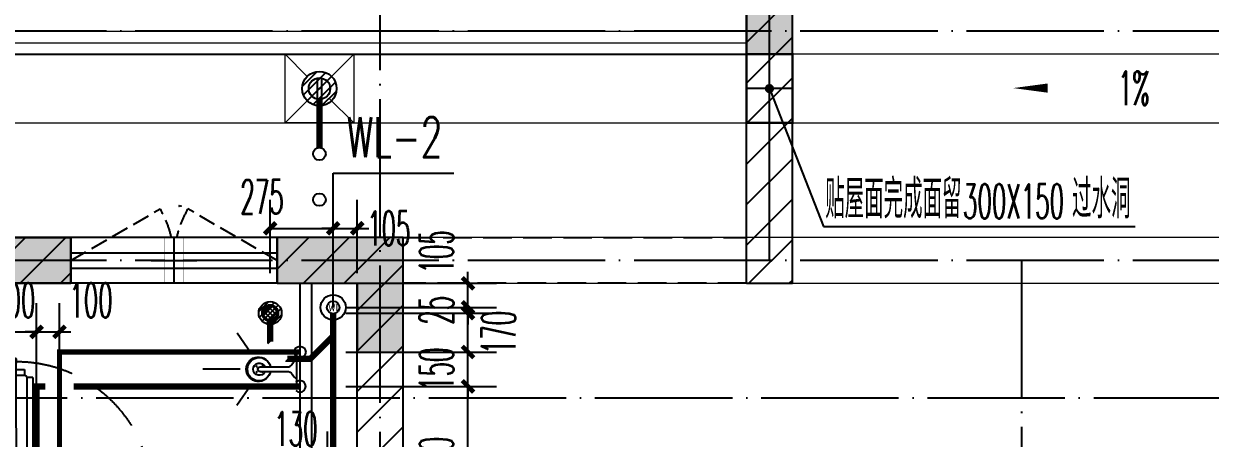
# Model space of a CAD drawing. Extents: x 27938 to 1507990, y 110129 to 923079.
# Drawn here: x 1201479 to 1206660, y 472380 to 474189 of the extents above; entities that cross this region are included whole.
import ezdxf

# ---------------------------------------------------------------- set-up
doc = ezdxf.new("R2010")
doc.units = 0
doc.header["$LTSCALE"] = 1000
doc.header["$MEASUREMENT"] = 0
for name, pattern in [('__DASH', [0.35, 0.25, -0.1]), ('DASH', [0.35, 0.25, -0.1]), ('DOTE', [2.42, 2, -0.2, 0.02, -0.2])]:
    doc.linetypes.add(name, pattern=pattern)
for name, color, linetype in [('----建筑底图', 8, 'Continuous'), ('COLU', 7, 'Continuous'), ('COLUMN', 9, 'Continuous'), ('DIM_LEAD', 3, 'Continuous'), ('DIM_SYMB', 3, 'Continuous'), ('DIM_污水', 2, 'Continuous'), ('DOTE', 1, 'Continuous'), ('EQUIP_地漏', 7, 'Continuous'), ('EQUIP_雨水斗', 7, 'Continuous'), ('IP-bath&kitchen-JOHNSON', 4, 'Continuous'), ('LVTRY', 6, 'Continuous'), ('P-bath&kitchen-JOHNSON', 4, 'Continuous'), ('PIPE-不分区热给水', 5, 'RJ'), ('PIPE-污水', 2, 'W'), ('PIPE-给水中', 72, 'J2'), ('PIPE-雨水', 4, 'TG_Y'), ('PUB_HATCH', 8, 'Continuous'), ('PUB_TEXT', 4, 'Continuous'), ('ROOF', 4, 'Continuous'), ('S-砼墙填充', 251, 'Continuous'), ('VPIPE-不分区热给水', 5, 'Continuous'), ('VPIPE-中水', 122, 'Continuous'), ('VPIPE-废水', 31, 'Continuous'), ('VPIPE-污水', 2, 'W'), ('VPIPE-给水中', 72, 'J2'), ('VPIPE-雨水', 4, 'Y'), ('WALL', 9, 'Continuous'), ('WINDOW', 4, 'Continuous'), ('WINDOW_TEXT', 7, 'Continuous'), ('机电标识类', 1, 'Continuous'), ('污水', 3, 'Continuous')]:
    doc.layers.add(name, color=color, linetype=linetype)
doc.layers.add('S-L主梁线', color=4, linetype='DASH', plot=False)
for name, color, linetype, lineweight in [('平面-分水线', 214, 'Continuous', 15), ('平面-排水沟', 86, 'Continuous', 15), ('平面-栏杆', 135, 'Continuous', 15), ('平面-空调室内机', 176, 'Continuous', 9), ('空调', 76, 'Continuous', 13)]:
    doc.layers.add(name, color=color, linetype=linetype, lineweight=lineweight)
doc.styles.add('_TCH_DIM', font='SIMPLEX.shx', dxfattribs={"width": 0.7, "bigfont": 'GBCBIG.shx'})
doc.styles.add('_TCH_DIM_T3', font='SIMPLEX.shx', dxfattribs={"width": 0.494118, "bigfont": 'GBCBIG.shx'})
doc.styles.add('_TCH_WINDOW', font='SIMPLEX.shx', dxfattribs={"width": 0.7, "height": 3.5, "bigfont": 'GBCBIG.shx'})
doc.styles.add('_TWT_SERIAL', font='SIMPLEX', dxfattribs={"width": 0.8, "height": 3.5, "bigfont": 'HZTXT'})
doc.styles.get("Standard").update_dxf_attribs({"font": 'gbenor.shx', "bigfont": 'gbcbig.shx'})
doc.styles.add('TG_LINETYPE', font='SIMPLEX', dxfattribs={"width": 0.8, "height": 3, "bigfont": 'HZTXT'})
doc.linetypes.add('J2', pattern='A,3,-0.2,["J2",Standard,S=0.25,R=0,X=-0.1,Y=-0.115],-0.35', length=3.55)
doc.linetypes.add('RJ', pattern='A,3,-0.2,["RJ",Standard,S=0.25,R=0,X=-0.1,Y=-0.115],-0.35', length=3.55)
doc.linetypes.add('TG_Y', pattern='A,2,-0.229,["Y",TG_LINETYPE,S=0.1,R=0,X=-0.229,Y=-0.15],0', length=2.229)
doc.linetypes.add('W', pattern='A,3,-0.2,["W",Standard,S=0.25,R=0,X=-0.1,Y=-0.115],-0.2', length=3.4)
doc.linetypes.add('Y', pattern='A,3,-0.2,["Y",Standard,S=0.25,R=0,X=-0.1,Y=-0.115],-0.2', length=3.4)
doc.dimstyles.new('_TWT_ARCH&&50', dxfattribs={"dimtxt": 148.75, "dimasz": 50, "dimexe": 125, "dimexo": 150, "dimgap": 63.125, "dimtad": 1, "dimdec": 0, "dimzin": 0, "dimdsep": 46, "dimtxsty": '_TCH_DIM_T3', "dimblk": 'ARCHTICK', "dimcen": 0.09, "dimclrt": 7, "dimazin": 2, "dimtfac": 1, "dimtdec": 0, "dimtix": 1, "dimtmove": 2, "dimatfit": 3, "dimfxl": 100, "dimtolj": 1, "dimtzin": 0, "dimarcsym": 0})
pattern_1 = [(45, (0, 89.76), (-88.3884, 88.3884), [])]

# ---------------------------------------------------------------- blocks, each defined once
blk = doc.blocks.new('dongkong')
blk.add_wipeout([(-603756, 210771), (-603756, 210570.8), (-603836, 210570.8), (-603836, 210771)])
at = {"layer": '机电标识类', "color": 250, "linetype": 'DASH', "ltscale": 400}
for p, q in [((-603796, 210771), (-603796, 210570.8)), ((-603896, 210670.7), (-603696, 210670.7))]:
    blk.add_line(p, q, dxfattribs=at)
at = {"layer": '空调', "color": 6, "linetype": 'DASH', "const_width": 2}
blk.add_lwpolyline([(-603756, 210771), (-603756, 210570.8), (-603836, 210570.8), (-603836, 210771)], close=True, dxfattribs=at)
blk = doc.blocks.new('$lvtry$00000171')
at = {"color": 0}
for p, q in [((-74.2, 10.6), (-10.6, 74.2)), ((-69.8, -27.4), (27.4, 69.8)), ((-53, -53), (53, 53)), ((-27.4, -69.8), (69.8, 27.4)), ((10.6, -74.2), (74.2, -10.6))]:
    blk.add_line(p, q, dxfattribs=at)
blk.add_circle((0, 0), 75, dxfattribs=at)
blk.add_point((0, 0), dxfattribs=at)
blk = doc.blocks.new('R5T6Y7TRF')
at = {"layer": '平面-分水线', "color": 4, "elevation": -134.4}
blk.add_lwpolyline([(392484.9, -26437.6), (392784.9, -26437.6), (392784.9, -26737.6), (392484.9, -26737.6)], close=True, dxfattribs=at)
for points in [[(392484.9, -26437.6), (392581.7, -26534.4)], [(392688, -26534.4), (392784.9, -26437.6)], [(392484.9, -26737.6), (392593.3, -26629.2)], [(392676.4, -26629.2), (392784.9, -26737.6)]]:
    blk.add_lwpolyline(points, dxfattribs=at)
at = {"layer": 'LVTRY', "color": 4}
blk.add_blockref('$lvtry$00000171', (392634.9, -26587.6, -134.4), dxfattribs=at)
blk = doc.blocks.new('GDGDGDGRGD')
at = {"linetype": '__DASH', "ltscale": 0.1}
blk.add_wipeout([(428916.8, 296115.4), (428716.7, 296115.4), (428716.7, 295815.4), (428916.8, 295815.4)], dxfattribs=at).dxf.layer = '污水'
at = {"layer": '机电标识类', "color": 250, "linetype": 'DASH', "ltscale": 400}
for p, q in [((428816.8, 295715.4), (428816.8, 296215.4)), ((428916.8, 295965.4), (428716.7, 295965.4))]:
    blk.add_line(p, q, dxfattribs=at)
at = {"layer": '污水', "linetype": '__DASH', "ltscale": 0.1, "const_width": 10}
blk.add_lwpolyline([(428916.8, 296115.4), (428716.7, 296115.4), (428716.7, 295815.4), (428916.8, 295815.4)], close=True, dxfattribs=at)
blk = doc.blocks.new('GDGDGRD')
at = {"layer": 'PUB_HATCH'}
blk.add_hatch(color=256, dxfattribs=at).paths.add_polyline_path([(429316.5, 297615.4), (428716.6, 297615.4), (428716.6, 296615.4), (428916.6, 296615.4), (428916.6, 297415.4), (429316.5, 297415.4)])
at = {"layer": 'S-砼墙填充'}
h = blk.add_hatch(color=256, dxfattribs=at)
h.dxf.hatch_style = 1
h.paths.add_polyline_path([(425766.6, 295815.4), (425766.6, 295615.4), (425416.6, 295615.4), (425416.6, 292815.4), (425216.6, 292815.4), (425216.6, 295815.4)])
h = blk.add_hatch(color=256, dxfattribs=at)
h.dxf.hatch_style = 1
h.paths.add_polyline_path([(426666.7, 295815.4), (426666.7, 295615.4), (427016.5, 295615.4), (427016.5, 295315.4), (427216.5, 295315.4), (427216.5, 295815.4)])
at = {"layer": 'COLU', "color": 6}
for points in [[(425766.6, 295815.4), (425766.6, 295615.4), (425416.6, 295615.4), (425416.6, 292815.4), (425216.6, 292815.4), (425216.6, 295815.4)], [(426666.7, 295815.4), (426666.7, 295615.4), (427016.5, 295615.4), (427016.5, 295315.4), (427216.5, 295315.4), (427216.5, 295815.4)]]:
    blk.add_lwpolyline(points, close=True, dxfattribs=at)
at = {"layer": 'COLUMN', "color": 6}
for p, q in [((428716.6, 297615.4), (428716.6, 296615.4)), ((428916.6, 296615.4), (428916.6, 297415.4)), ((428716.6, 296615.4), (428916.6, 296615.4))]:
    blk.add_line(p, q, dxfattribs=at)
blk = doc.blocks.new('rrrrrrrrrrrra')
at = {"color": 0}
for p, q in [((252.6, 483.7), (-87.4, 483.7)), ((-112.4, 458.7), (-112.4, 324.3)), ((277.6, 324.3), (277.6, 458.7)), ((-112.4, 324.3), (-63.7, -103.4)), ((277.6, 324.3), (227.5, -115.6)), ((-59.1, 271.1), (224.3, 271.1)), ((-20.6, 232.4), (-34.2, 153.6)), ((185.8, 232.4), (-20.6, 232.4)), ((185.8, 232.4), (199.4, 153.6)), ((191.3, 200.5), (-26.1, 200.5))]:
    blk.add_line(p, q, dxfattribs=at)
for centre, radius, start, end in [((-87.4, 458.7), 25, 90, 180), ((252.6, 458.7), 25, 0, 90), ((-59.1, 324.3), 53.3, 180, 270), ((224.3, 324.3), 53.3, 270, 0), ((-322.6, 209.8), 293.8, 333.5369, 351.4828), ((487.8, 209.8), 293.8, 188.5172, 206.4631), ((149, -3.2), 224.1, 158.5202, 180), ((16.2, -3.2), 224.1, 0, 21.4798), ((83.8, -63.6), 152.8, 195.0773, 340.1181)]:
    blk.add_arc(centre, radius, start, end, dxfattribs=at)
blk = doc.blocks.new('A$C1E0F638F')
at = {"color": 0}
for points in [[(499.7, 435.1), (499.7, 85.1), (0, 85.1), (0, 435.1)], [(269.9, 30), (229.9, 30), (229.9, 195), (269.9, 195)], [(119.9, 0), (179.9, 0), (179.9, 60), (119.9, 60)], [(146.9, 55), (152.9, 55), (152.9, 5), (146.9, 5)], [(379.9, 0), (319.9, 0), (319.9, 60), (379.9, 60)], [(352.9, 55), (346.9, 55), (346.9, 5), (352.9, 5)], [(229.9, 30), (269.9, 30), (269.9, 10), (229.9, 10)]]:
    blk.add_lwpolyline(points, close=True, dxfattribs=at)
blk.add_lwpolyline([(269.9, 60), (279.9, 60), (279.9, 0), (219.9, 0), (219.9, 60), (229.9, 60)], dxfattribs=at)
blk.add_circle((249.9, 236.3), 26, dxfattribs=at)
blk = doc.blocks.new('135')
blk.add_hatch(color=0).paths.add_polyline_path([(4.8, 1.8), (3.6, -1), (-4.7, 2.5), (-3.5, 5.3)])
at = {"color": 0}
for p, q in [((-6.3, 2.6), (5.4, -2.3)), ((-5.7, 2.9), (-5.2, 2.7)), ((-5.6, 18.9), (-3.4, 19.4)), ((-3.4, 19.4), (-5.5, 19.4)), ((5.2, 10.9), (-5.3, 10.9)), ((5.2, 9.7), (-5.2, 9.7)), ((-5.2, 2.7), (-3.8, 5.9)), ((-5, 10.9), (-5, 30.5)), ((-3.8, 5.9), (5.4, 2.1)), ((0, 0), (0, 39.1)), ((5.6, 18.9), (3.4, 19.3)), ((3.4, 19.3), (5.6, 19.3)), ((4.1, -1.2), (5.4, 2.1)), ((5, 10.9), (5, 32.3)), ((4.1, -1.2), (5.7, -1.8))]:
    blk.add_line(p, q, dxfattribs=at)
for centre, radius, start, end in [((6.2, 15.8), 13.5, 151.0147, 204.8403), ((13.5, 4.2), 20.5, 163.0924, 182.0012), ((-6, 3.6), 1, 184.2275, 248.4661), ((8.6, 15.5), 14.6, 166.278, 198.0953), ((13.5, 4.2), 19.5, 163.7443, 182.5269), ((-5.5, 3.3), 0.5, 181.9385, 247.2597), ((-5.2, 22.1), 0.5, 335.7643, 151.0147), ((3.8, 18.1), 9.42, 155.7643, 171.9773), ((5.2, 22.3), 0.5, 29.8425, 204.574), ((-5.9, 17.2), 11.7, 10.475, 24.574), ((29.1, 6.7), 24, 172.9439, 199.2318), ((-6.3, 15.4), 12.4, 338.6449, 16.0476), ((-6, 15.8), 13.4, 334.9111, 29.8425), ((26.4, 6.3), 20.6, 169.1454, 199.9526), ((5.9, -1.2), 1.17, 247.4597, 19.9526), ((5.9, -1.4), 0.5, 247.4597, 19.2318)]:
    blk.add_arc(centre, radius, start, end, dxfattribs=at)
blk.add_open_spline([(-5, 30.5), (-4.1, 31.3), (-2.3, 33), (0.9, 29.2), (3.5, 31.1), (5, 32.3)], degree=3, knots=[0, 0, 0, 0, 3.066329, 6.218313, 11.124135, 11.124135, 11.124135, 11.124135], dxfattribs=at)
blk = doc.blocks.new('SDFAWERAWER')
at = {"layer": 'LVTRY', "color": 0}
for p, q in [((593941.2, -1242210.1), (593783.7, -1242594.8)), ((593964.6, -1242219.7), (593807.2, -1242604.4)), ((593941.2, -1242210.1), (593964.6, -1242219.7)), ((593987.8, -1242190.5), (593978.2, -1242214)), ((594007.5, -1242226), (593978.2, -1242214)), ((594017.1, -1242202.5), (593987.8, -1242190.5)), ((594015.8, -1242220.4), (594027.2, -1242192.7)), ((594015.8, -1242220.4), (594021.7, -1242222.8)), ((594025.7, -1242203.9), (594018.5, -1242221.5)), ((594018.5, -1242221.5), (594021.5, -1242220.3)), ((594025.4, -1242210.8), (594021.5, -1242220.3)), ((594022.6, -1242220.7), (594021.7, -1242222.8)), ((594021.7, -1242222.8), (594023.9, -1242221.9)), ((594022.6, -1242211.4), (594029.8, -1242193.8)), ((594024.2, -1242221.4), (594023.9, -1242221.9)), ((594025.4, -1242210.8), (594031.1, -1242196.8)), ((594027.2, -1242192.7), (594033, -1242195.1)), ((594029.8, -1242193.8), (594031.1, -1242196.8)), ((594032.2, -1242197.2), (594033, -1242195.1)), ((594033, -1242195.1), (594034, -1242197.4)), ((594033.8, -1242197.9), (594034, -1242197.4)), ((594047.3, -1242200.9), (594035.9, -1242228.7)), ((594037.3, -1242210.8), (594088, -1242231.6)), ((594038.6, -1242229.7), (594045.2, -1242213.6)), ((594041.6, -1242228.5), (594051.2, -1242205)), ((594049.9, -1242202), (594043.3, -1242218.2)), ((594047.3, -1242200.9), (594049.9, -1242202)), ((594049.9, -1242202), (594051.2, -1242205)), ((594057.1, -1242246.3), (594066.7, -1242222.8)), ((594027.7, -1242234.3), (594078.4, -1242255)), ((594035.9, -1242228.7), (594038.6, -1242229.7)), ((594038.6, -1242229.7), (594041.6, -1242228.5)), ((593783.7, -1242594.8), (593807.2, -1242604.4)), ((593803.2, -1242641.3), (593812.8, -1242617.9)), ((593803.2, -1242641.3), (593832.6, -1242653.3)), ((593812.8, -1242617.9), (593842.2, -1242629.9)), ((593842.2, -1242629.9), (593832.6, -1242653.3)), ((593845.2, -1242628.6), (593833.8, -1242656.3)), ((593847.8, -1242629.7), (593836.5, -1242657.4)), ((593845.2, -1242628.6), (593842.2, -1242629.9)), ((593847.8, -1242629.7), (593845.2, -1242628.6)), ((593847.1, -1242661.8), (593858.5, -1242634.1)), ((593849.8, -1242662.9), (593861.2, -1242635.2)), ((593852.1, -1242661.9), (593862.1, -1242637.4)), ((593858.5, -1242634.1), (593861.2, -1242635.2)), ((593861.2, -1242635.2), (593862.1, -1242637.4)), ((593833.8, -1242656.3), (593832.6, -1242653.3)), ((593836.5, -1242657.4), (593833.8, -1242656.3)), ((593847.1, -1242661.8), (593849.8, -1242662.9))]:
    blk.add_line(p, q, dxfattribs=at)
blk.add_lwpolyline([(593823.5, -1242717), (594045.8, -1242173.9), (594036.5, -1242170.2), (593814.2, -1242713.2)], close=True, dxfattribs=at)
blk.add_arc((594075.3, -1242240), 15.3, 281.7932, 33.7019, dxfattribs=at)
for centre, major_axis, start_param, end_param in [((593974.2, -1242223.6), (3.93, 9.6), 0, 1.570796), ((593816.8, -1242608.3), (13.5, 33.1), 1.570796, 3.141593), ((593816.8, -1242608.3), (3.93, 9.6), 1.570796, 3.141593)]:
    blk.add_ellipse(centre, major_axis=major_axis, ratio=1, start_param=start_param, end_param=end_param, dxfattribs=at)
at = {"layer": 'P-bath&kitchen-JOHNSON', "color": 0, "linetype": 'DASH'}
blk.add_arc((593809.8, -1242714), 586.2, 67.5369, 157.1325, dxfattribs=at)
at = {"layer": 'LVTRY', "color": 8, "xscale": -1, "rotation": 157.7329157530927}
blk.add_blockref('135', (594045.3, -1242161.9), dxfattribs=at)
blk = doc.blocks.new('A$C5DCB2F21')
at = {"layer": 'IP-bath&kitchen-JOHNSON', "color": 0}
for p, q in [((-68.3, -213.2), (-157.7, -275)), ((68.2, -213.2), (157.6, -275)), ((-0.1, -261.4), (-0.1, -424.7))]:
    blk.add_line(p, q, dxfattribs=at)
for centre, major_axis, ratio, start_param, end_param in [((0, -178.8), (-51, 0), 0.990052, -1.36297, 4.504563), ((0, -177.8), (-26.8, 0), 0.994812, -1.167677, 4.309269)]:
    blk.add_ellipse(centre, major_axis=major_axis, ratio=ratio, start_param=start_param, end_param=end_param, dxfattribs=at)
at = {"layer": 'LVTRY', "color": 0}
for p, q in [((73.6, 0), (-73.6, 0)), ((-10.5, -173.5), (-10.5, -49.3)), ((10.6, -173.5), (10.6, -49.3))]:
    blk.add_line(p, q, dxfattribs=at)
blk.add_lwpolyline([(73.6, 0), (73.6, -15.8), (-73.6, -15.8), (-73.6, 0)], dxfattribs=at)
for points in [[(-26.3, -30.7, -0.364142), (-37.8, -15.8, -0.020495)], [(-10.5, -49.4, 0.214893), (-26.3, -30.7, 7.649644)], [(10.6, -49.3, -0.21439), (26.3, -30.7, -7.649644)], [(26.3, -30.7, 0.364142), (37.8, -15.8, 0.020495)]]:
    blk.add_lwpolyline(points, format="xyb", dxfattribs=at)
blk.add_arc((0, -173.5), 10.5, 180, 0, dxfattribs=at)
for centre, major_axis, ratio, start_param, end_param in [((0, -181.3), (53.6, 0), 0.987577, 1.76809, 7.656688), ((-12.4, -164.7), (0, 1.43), 0.85, -1.570796, 4.712389), ((-12.4, -189.2), (0, 1.43), 0.85, 4.712389, 10.995574), ((12.5, -164.7), (0, 1.43), 0.85, 4.712389, 10.995574), ((12.5, -189.2), (0, 1.43), 0.85, 4.712389, 10.995574)]:
    blk.add_ellipse(centre, major_axis=major_axis, ratio=ratio, start_param=start_param, end_param=end_param, dxfattribs=at)
blk = doc.blocks.new('A$C5C58052D')
at = {"layer": 'IP-bath&kitchen-JOHNSON', "color": 0}
for p, q in [((-50, -870.3), (-1400, -870.3)), ((-1400, -915.3), (-1300, -915.3)), ((-1400, -925.3), (-1300, -925.3)), ((-1300, -925.3), (-1300, -915.3)), ((-50, -905.3), (-700, -905.3)), ((-700, -915.3), (-700, -905.3)), ((-50, -915.3), (-700, -915.3)), ((-50, -950.3), (-1400, -950.3))]:
    blk.add_line(p, q, dxfattribs=at)
for points in [[(-50, 0), (-50, -950.3), (200, -950.3)], [(0, 0), (0, -850.3), (200, -850.3)]]:
    blk.add_lwpolyline(points, dxfattribs=at)
at = {"layer": 'LVTRY', "color": 0}
blk.add_lwpolyline([(-400, -2700), (200, -2700), (200, -1800), (-400, -1800)], close=True, dxfattribs=at)
at = {"layer": 'IP-bath&kitchen-JOHNSON', "color": 8, "xscale": -1}
for name, p, rotation in [('A$C5DCB2F21', (-50, -375), 269.991511475553), ('SDFAWERAWER', (1019018.5, 924235.2), 337.7402306568928)]:
    blk.add_blockref(name, p, dxfattribs=dict(at, rotation=rotation))
at = {"layer": 'LVTRY', "color": 8, "xscale": 0.6666666667107826, "yscale": 0.6666666667107826}
for p in [(-180, -130), (70, -1080)]:
    blk.add_blockref('$lvtry$00000171', p, dxfattribs=at)
at = {"layer": 'LVTRY', "color": 8, "extrusion": (0, 0, -1), "zscale": -1, "rotation": 90.00000000000001}
blk.add_blockref('rrrrrrrrrrrra', (283.7, -1432.8), dxfattribs=at)
at = {"layer": 'LVTRY', "color": 8, "rotation": 90.00000000000001}
blk.add_blockref('A$C1E0F638F', (135.1, -2499.7), dxfattribs=at)
blk = doc.blocks.new('A$C2AC150FC')
at = {"layer": 'PUB_HATCH'}
h = blk.add_hatch(dxfattribs=at)
h.set_pattern_fill('普通砖', color=256, scale=50, style=0)
h.set_pattern_definition(pattern_1)
h.paths.add_polyline_path([(4800, -3550), (5150, -3550), (5150, -3350), (4600, -3350)])
h = blk.add_hatch(dxfattribs=at)
h.set_pattern_fill('普通砖', color=256, scale=50, style=0)
h.set_pattern_definition(pattern_1)
h.paths.add_polyline_path([(6600, -3350), (6050, -3350), (6050, -3550), (6400, -3550)])
h = blk.add_hatch(dxfattribs=at)
h.set_pattern_fill('普通砖', color=256, scale=50, style=0)
h.set_pattern_definition(pattern_1)
h.paths.add_polyline_path([(6500, -6250), (6600, -6150), (6600, -3350), (6400, -3550), (6400, -6250)])
at = {"layer": 'DIM_LEAD', "color": 8}
blk.add_line((8435.4, -3301.4), (9797.4, -3301.4), dxfattribs=at)
at = {"layer": 'DOTE', "color": 169, "linetype": 'DOTE', "ltscale": 0.3}
for p, q in [((6500, -6250), (6500, 2000)), ((8200, -3450), (8200, 2000)), ((25632.7, -2450), (-2000, -2450)), ((25632.7, -3450), (-2000, -3450)), ((9300.2, -3450), (9300, -14550)), ((-2000, -4049.7), (25632.7, -4049.7))]:
    blk.add_line(p, q, dxfattribs=at)
at = {"layer": 'VPIPE-中水', "color": 8, "linetype": 'Continuous'}
blk.add_circle((6294.8, -3655), 55, dxfattribs=at)
at = {"layer": 'WALL', "color": 8}
for p, q in [((5150, -3350), (4600, -3350)), ((5150, -3550), (5150, -3350)), ((6600, -3350), (6050, -3350)), ((6050, -3350), (6050, -3550)), ((6600, -6150), (6600, -3350)), ((4800, -3550), (5150, -3550)), ((6050, -3550), (6400, -3550)), ((6400, -6250), (6400, -3550)), ((8100, -3550), (8300, -3550))]:
    blk.add_line(p, q, dxfattribs=at)
at = {"layer": 'WINDOW', "color": 8}
for p, q in [((5150, -3350), (5150, -3550)), ((6050, -3550), (6050, -3350))]:
    blk.add_line(p, q, dxfattribs=at)
at = {"layer": 'WINDOW', "color": 8, "linetype": 'DASH', "ltscale": 0.5}
for p, q in [((6600, -3350), (8100, -3350)), ((8100, -3550), (6600, -3550))]:
    blk.add_line(p, q, dxfattribs=at)
at = {"layer": 'WINDOW', "color": 8, "linetype": 'DASH', "ltscale": 0.3}
for points in [[(5150.1, -3450), (5539.8, -3225.1, -0.131605), (5600.1, -3450)], [(6050.1, -3450), (5660.3, -3225.1, 0.131605), (5600.1, -3450)]]:
    blk.add_lwpolyline(points, format="xyb", dxfattribs=at)
at = {"layer": '平面-排水沟', "color": 8}
blk.add_line((11000, -2550), (8300, -2550), dxfattribs=at)
blk.add_lwpolyline([(9672, -2697.9, 0, 0, 0), (9264.2, -2697.9, 0, 40, 0), (9414.2, -2697.9, 0, 0, 0)], format="xyseb", dxfattribs=at)
at = {"color": 8}
blk.add_blockref('R5T6Y7TRF', (-386399.9, 23887.6, 134.4), dxfattribs=at)
at = {"layer": 'DIM_LEAD', "color": 7, "style": '_TCH_DIM'}
for s, height, width, p in [('贴屋面完成面留', 168.79, 0.7, (8443.3, -3266.4)), ('过水洞', 168.79, 0.7, (9521.3, -3266.4)), ('300X150', 148.75, 0.494118, (9045.3, -3266.4))]:
    blk.add_text(s, height=height, dxfattribs=dict(at, width=width)).set_placement(p)
at = {"layer": 'PUB_TEXT', "color": 8}
blk.add_text('WL', height=35, dxfattribs=at).set_placement((6272.9, -3672.5))
at = {"layer": 'WINDOW_TEXT', "color": 8, "style": '_TCH_WINDOW', "width": 0.494118}
blk.add_text('C0914', height=4.25, rotation=0, dxfattribs=at).set_placement((5620.8, -3214.6))
at = {"layer": '平面-排水沟', "color": 7, "style": '_TCH_DIM', "width": 0.494118}
blk.add_text('1%', height=148.75, dxfattribs=at).set_placement((9722, -2772.2))
at = {"layer": '平面-空调室内机', "color": 8, "ltscale": 0.3, "xscale": -1, "rotation": 180}
blk.add_blockref('dongkong', (609396, 207220.8), dxfattribs=at)
at = {"layer": 'ROOF', "color": 8, "ltscale": 0.8}
blk.add_lwpolyline([(2550, -11250), (100, -11250), (100, -3550), (1900, -3550), (1900, -2550), (8100, -2550)], dxfattribs=at)
at = {"layer": 'WINDOW', "color": 8}
for p, q in [((6050, -3350), (5150, -3350)), ((5150, -3416.7), (6050, -3416.7)), ((5150, -3483.3), (6050, -3483.3)), ((6050, -3550), (5150, -3550))]:
    blk.add_line(p, q, dxfattribs=at)
at = {"layer": '平面-排水沟', "color": 8}
blk.add_lwpolyline([(100, -3850), (2200, -3850), (2200, -2850), (11000, -2850)], dxfattribs=at)
at = {"color": 8}
blk.add_blockref('A$C5C58052D', (6200, -3550), dxfattribs=at)
blk.add_blockref('GDGDGDGRGD', (-420616.6, -298665.4), dxfattribs=at)
at = {"layer": 'PUB_HATCH'}
h = blk.add_hatch(dxfattribs=at)
h.set_pattern_fill('普通砖', color=256, scale=50, style=0)
h.set_pattern_definition(pattern_1)
h.paths.add_polyline_path([(8300, -3550), (8300, -1750), (8100, -1550), (8100, -3550)])
at = {"layer": 'DIM_LEAD', "color": 8}
blk.add_line((8200, -2700), (8435.4, -3301.4), dxfattribs=at)
at = {"layer": 'DIM_LEAD', "color": 8, "const_width": 20}
blk.add_lwpolyline([(8196.4, -2690.7, 1), (8203.6, -2709.3, 1)], format="xyb", close=True, dxfattribs=at)
at = {"layer": 'WALL', "color": 8}
for p, q in [((8100, -3550), (8100, -1550)), ((8300, -3550), (8300, -1750))]:
    blk.add_line(p, q, dxfattribs=at)
at = {"layer": '平面-栏杆', "color": 8}
for points in [[(2550, -11350), (0, -11350), (0, -3450), (1800, -3450), (1800, -2450), (8100, -2450)], [(2550, -11300), (50, -11300), (50, -3500), (1850, -3500), (1850, -2500), (8100, -2500)]]:
    blk.add_lwpolyline(points, dxfattribs=at)
at = {"color": 8}
blk.add_blockref('GDGDGRD', (-420616.6, -299165.4), dxfattribs=at)
blk = doc.blocks.new('A$C19FE5086')
at = {"layer": 'S-L主梁线', "color": 225, "linetype": 'ByBlock', "lineweight": 18}
for p, q in [((5500, 3700), (5500, 2800)), ((5700, 2800), (5700, 3700)), ((5600, 2800), (4000, 2800)), ((8400, 2800), (5600, 2800)), ((4000, 2600), (5600, 2600)), ((5600, 2600), (8400, 2600))]:
    blk.add_line(p, q, dxfattribs=at)
at = {"layer": 'S-L主梁线', "color": 225, "linetype": '__DASH', "lineweight": 18}
for p, q in [((3450, 2800), (2550, 2800)), ((2550, 2600), (3450, 2600))]:
    blk.add_line(p, q, dxfattribs=at)
blk = doc.blocks.new('_ArchTick')
at = {"color": 0, "linetype": 'ByBlock', "const_width": 0.4}
blk.add_lwpolyline([(-0.5, -0.5), (0.5, 0.5)], dxfattribs=at)
blk = doc.blocks.new('*D292')
at = {"layer": 'Defpoints', "color": 0}
for p in [(1201635.2, 472844), (1201535.2, 472463.5), (1201635.2, 472463.5)]:
    blk.add_point(p, dxfattribs=at)
at = {"layer": 'DIM_SYMB', "color": 0, "lineweight": -2}
for p, q in [((1201535.2, 472613.5), (1201535.2, 472969)), ((1201635.2, 472613.5), (1201635.2, 472969)), ((1201535.2, 472844), (1201485.2, 472844)), ((1201535.2, 472844), (1201635.2, 472844)), ((1201635.2, 472844), (1201685.2, 472844))]:
    blk.add_line(p, q, dxfattribs=at)
at = {"layer": 'DIM_SYMB', "color": 0, "lineweight": -2, "xscale": 50, "yscale": 50, "zscale": 50}
blk.add_blockref('_ArchTick', (1201535.2, 472844), dxfattribs=at)
at = {"layer": 'DIM_SYMB', "color": 0, "lineweight": -2, "xscale": 50, "yscale": 50, "zscale": 50, "rotation": 180}
blk.add_blockref('_ArchTick', (1201635.2, 472844), dxfattribs=at)
at = {"layer": 'DIM_SYMB', "color": 7, "insert": (1201772.7, 472981.5), "char_height": 148.75, "attachment_point": 5, "style": '_TCH_DIM_T3'}
blk.add_mtext('\\A1;100', dxfattribs=at)
blk = doc.blocks.new('*D293')
at = {"layer": 'Defpoints', "color": 0}
for p in [(1201535.2, 472844), (1201335.2, 472463.5), (1201535.2, 472463.5)]:
    blk.add_point(p, dxfattribs=at)
at = {"layer": 'DIM_SYMB', "color": 0, "lineweight": -2}
for p, q in [((1201335.2, 472613.5), (1201335.2, 472969)), ((1201535.2, 472613.5), (1201535.2, 472969)), ((1201335.2, 472844), (1201285.2, 472844)), ((1201335.2, 472844), (1201535.2, 472844)), ((1201535.2, 472844), (1201585.2, 472844))]:
    blk.add_line(p, q, dxfattribs=at)
at = {"layer": 'DIM_SYMB', "color": 0, "lineweight": -2, "xscale": 50, "yscale": 50, "zscale": 50}
blk.add_blockref('_ArchTick', (1201335.2, 472844), dxfattribs=at)
at = {"layer": 'DIM_SYMB', "color": 0, "lineweight": -2, "xscale": 50, "yscale": 50, "zscale": 50, "rotation": 180}
blk.add_blockref('_ArchTick', (1201535.2, 472844), dxfattribs=at)
at = {"layer": 'DIM_SYMB', "color": 7, "insert": (1201435.2, 472981.5), "char_height": 148.75, "attachment_point": 5, "style": '_TCH_DIM_T3'}
blk.add_mtext('\\A1;200', dxfattribs=at)
blk = doc.blocks.new('*D294')
at = {"layer": 'Defpoints', "color": 0}
for p in [(1202830.1, 473295.8), (1202555.1, 472950.8), (1202830.1, 472950.8)]:
    blk.add_point(p, dxfattribs=at)
at = {"layer": 'DIM_SYMB', "color": 0, "lineweight": -2}
for p, q in [((1202555.1, 473100.8), (1202555.1, 473420.8)), ((1202830.1, 473100.8), (1202830.1, 473420.8)), ((1202555.1, 473295.8), (1202830.1, 473295.8))]:
    blk.add_line(p, q, dxfattribs=at)
at = {"layer": 'DIM_SYMB', "color": 0, "lineweight": -2, "xscale": 50, "yscale": 50, "zscale": 50, "rotation": 180}
blk.add_blockref('_ArchTick', (1202555.1, 473295.8), dxfattribs=at)
at = {"layer": 'DIM_SYMB', "color": 0, "lineweight": -2, "xscale": 50, "yscale": 50, "zscale": 50}
blk.add_blockref('_ArchTick', (1202830.1, 473295.8), dxfattribs=at)
at = {"layer": 'DIM_SYMB', "color": 7, "insert": (1202519.4, 473433.3), "char_height": 148.75, "attachment_point": 5, "style": '_TCH_DIM_T3'}
blk.add_mtext('\\A1;275', dxfattribs=at)
blk = doc.blocks.new('*D295')
at = {"layer": 'Defpoints', "color": 0}
for p in [(1202935.2, 473295.8), (1202830.1, 472950.8), (1202935.2, 472950.8)]:
    blk.add_point(p, dxfattribs=at)
at = {"layer": 'DIM_SYMB', "color": 0, "lineweight": -2}
for p, q in [((1202830.1, 473100.8), (1202830.1, 473420.8)), ((1202935.2, 473100.8), (1202935.2, 473420.8)), ((1202830.1, 473295.8), (1202780.1, 473295.8)), ((1202830.1, 473295.8), (1202935.2, 473295.8)), ((1202935.2, 473295.8), (1202985.2, 473295.8))]:
    blk.add_line(p, q, dxfattribs=at)
at = {"layer": 'DIM_SYMB', "color": 0, "lineweight": -2, "xscale": 50, "yscale": 50, "zscale": 50}
blk.add_blockref('_ArchTick', (1202830.1, 473295.8), dxfattribs=at)
at = {"layer": 'DIM_SYMB', "color": 0, "lineweight": -2, "xscale": 50, "yscale": 50, "zscale": 50, "rotation": 180}
blk.add_blockref('_ArchTick', (1202935.2, 473295.8), dxfattribs=at)
at = {"layer": 'DIM_SYMB', "color": 7, "insert": (1203072.7, 473295.8), "char_height": 148.75, "attachment_point": 5, "style": '_TCH_DIM_T3'}
blk.add_mtext('\\A1;105', dxfattribs=at)
blk = doc.blocks.new('*D297')
at = {"layer": 'Defpoints', "color": 0}
for p in [(1202735.1, 473055.8), (1203418.7, 473055.8), (1202735.1, 472950.8)]:
    blk.add_point(p, dxfattribs=at)
at = {"layer": 'DIM_SYMB', "color": 0, "lineweight": -2}
for p, q in [((1203418.7, 473055.8), (1203418.7, 473105.8)), ((1202885.1, 473055.8), (1203543.7, 473055.8)), ((1203418.7, 472950.8), (1203418.7, 473055.8)), ((1202885.1, 472950.8), (1203543.7, 472950.8)), ((1203418.7, 472950.8), (1203418.7, 472900.8))]:
    blk.add_line(p, q, dxfattribs=at)
at = {"layer": 'DIM_SYMB', "color": 0, "lineweight": -2, "xscale": 50, "yscale": 50, "zscale": 50}
for p, rotation in [((1203418.7, 473055.8), 270), ((1203418.7, 472950.8), 90)]:
    blk.add_blockref('_ArchTick', p, dxfattribs=dict(at, rotation=rotation))
at = {"layer": 'DIM_SYMB', "color": 7, "insert": (1203281.2, 473193.3), "char_height": 148.75, "attachment_point": 5, "rotation": 90, "style": '_TCH_DIM_T3'}
blk.add_mtext('\\A1;105', dxfattribs=at)
blk = doc.blocks.new('*D298')
at = {"layer": 'Defpoints', "color": 0}
for p in [(1202735.1, 472950.8), (1203418.7, 472950.8), (1202735.1, 472925.8)]:
    blk.add_point(p, dxfattribs=at)
at = {"layer": 'DIM_SYMB', "color": 0, "lineweight": -2}
for p, q in [((1203418.7, 472950.8), (1203418.7, 473000.8)), ((1202885.1, 472950.8), (1203543.7, 472950.8)), ((1203418.7, 472925.8), (1203418.7, 472950.8)), ((1202885.1, 472925.8), (1203543.7, 472925.8)), ((1203418.7, 472925.8), (1203418.7, 472875.8))]:
    blk.add_line(p, q, dxfattribs=at)
at = {"layer": 'DIM_SYMB', "color": 0, "lineweight": -2, "xscale": 50, "yscale": 50, "zscale": 50}
for p, rotation in [((1203418.7, 472950.8), 270), ((1203418.7, 472925.8), 90)]:
    blk.add_blockref('_ArchTick', p, dxfattribs=dict(at, rotation=rotation))
at = {"layer": 'DIM_SYMB', "color": 7, "insert": (1203281.2, 472938.3), "char_height": 148.75, "attachment_point": 5, "rotation": 90, "style": '_TCH_DIM_T3'}
blk.add_mtext('\\A1;25', dxfattribs=at)
blk = doc.blocks.new('*D299')
at = {"layer": 'Defpoints', "color": 0}
for p in [(1202735.1, 472925.8), (1203418.7, 472925.8), (1202735.1, 472756)]:
    blk.add_point(p, dxfattribs=at)
at = {"layer": 'DIM_SYMB', "color": 0, "lineweight": -2}
for p, q in [((1202885.1, 472925.8), (1203543.7, 472925.8)), ((1203418.7, 472756), (1203418.7, 472925.8)), ((1202885.1, 472756), (1203543.7, 472756))]:
    blk.add_line(p, q, dxfattribs=at)
at = {"layer": 'DIM_SYMB', "color": 0, "lineweight": -2, "xscale": 50, "yscale": 50, "zscale": 50}
for p, rotation in [((1203418.7, 472925.8), 90), ((1203418.7, 472756), 270)]:
    blk.add_blockref('_ArchTick', p, dxfattribs=dict(at, rotation=rotation))
at = {"layer": 'DIM_SYMB', "color": 7, "insert": (1203552.6, 472840.9), "char_height": 148.75, "attachment_point": 5, "rotation": 90, "style": '_TCH_DIM_T3'}
blk.add_mtext('\\A1;170', dxfattribs=at)
blk = doc.blocks.new('*D300')
at = {"layer": 'Defpoints', "color": 0}
for p in [(1202735.1, 472756), (1203418.7, 472756), (1202735.1, 472606)]:
    blk.add_point(p, dxfattribs=at)
at = {"layer": 'DIM_SYMB', "color": 0, "lineweight": -2}
for p, q in [((1203418.7, 472756), (1203418.7, 472806)), ((1202885.1, 472756), (1203543.7, 472756)), ((1203418.7, 472606), (1203418.7, 472756)), ((1202885.1, 472606), (1203543.7, 472606)), ((1203418.7, 472606), (1203418.7, 472556))]:
    blk.add_line(p, q, dxfattribs=at)
at = {"layer": 'DIM_SYMB', "color": 0, "lineweight": -2, "xscale": 50, "yscale": 50, "zscale": 50}
for p, rotation in [((1203418.7, 472756), 270), ((1203418.7, 472606), 90)]:
    blk.add_blockref('_ArchTick', p, dxfattribs=dict(at, rotation=rotation))
at = {"layer": 'DIM_SYMB', "color": 7, "insert": (1203281.2, 472681), "char_height": 148.75, "attachment_point": 5, "rotation": 90, "style": '_TCH_DIM_T3'}
blk.add_mtext('\\A1;150', dxfattribs=at)
blk = doc.blocks.new('*D301')
at = {"layer": 'Defpoints', "color": 0}
for p in [(1202735.1, 472606), (1203418.7, 472606), (1202735.1, 471975.8)]:
    blk.add_point(p, dxfattribs=at)
at = {"layer": 'DIM_SYMB', "color": 0, "lineweight": -2}
for p, q in [((1202885.1, 472606), (1203543.7, 472606)), ((1203418.7, 471975.8), (1203418.7, 472606)), ((1202885.1, 471975.8), (1203543.7, 471975.8))]:
    blk.add_line(p, q, dxfattribs=at)
at = {"layer": 'DIM_SYMB', "color": 0, "lineweight": -2, "xscale": 50, "yscale": 50, "zscale": 50}
for p, rotation in [((1203418.7, 472606), 90), ((1203418.7, 471975.8), 270)]:
    blk.add_blockref('_ArchTick', p, dxfattribs=dict(at, rotation=rotation))
at = {"layer": 'DIM_SYMB', "color": 7, "insert": (1203281.2, 472290.9), "char_height": 148.75, "attachment_point": 5, "rotation": 90, "style": '_TCH_DIM_T3'}
blk.add_mtext('\\A1;630', dxfattribs=at)
blk = doc.blocks.new('*D310')
at = {"layer": 'Defpoints', "color": 0}
for p in [(1202935.2, 472283.4), (1202805.1, 472025.8), (1202935.2, 472025.8)]:
    blk.add_point(p, dxfattribs=at)
at = {"layer": 'DIM_SYMB', "color": 0, "lineweight": -2}
for p, q in [((1202805.1, 472175.8), (1202805.1, 472408.4)), ((1202935.2, 472175.8), (1202935.2, 472408.4)), ((1202805.1, 472283.4), (1202935.2, 472283.4))]:
    blk.add_line(p, q, dxfattribs=at)
at = {"layer": 'DIM_SYMB', "color": 0, "lineweight": -2, "xscale": 50, "yscale": 50, "zscale": 50, "rotation": 180}
blk.add_blockref('_ArchTick', (1202805.1, 472283.4), dxfattribs=at)
at = {"layer": 'DIM_SYMB', "color": 0, "lineweight": -2, "xscale": 50, "yscale": 50, "zscale": 50}
blk.add_blockref('_ArchTick', (1202935.2, 472283.4), dxfattribs=at)
at = {"layer": 'DIM_SYMB', "color": 7, "insert": (1202667.6, 472420.9), "char_height": 148.75, "attachment_point": 5, "style": '_TCH_DIM_T3'}
blk.add_mtext('\\A1;130', dxfattribs=at)
blk = doc.blocks.new('$TwtSys$00000139')
at = {"color": 7}
for p, q in [((-19, 92, 0), (-19, -92, 0)), ((19, 92, 0), (19, -92, 0))]:
    blk.add_line(p, q, dxfattribs=at)
blk.add_circle((0, 0, 0), 93.8)
blk = doc.blocks.new('$TwtSys$00000141')
at = {"color": 1}
for p, q in [((-47.1, 3.8), (-5, 45.9)), ((-47.1, 3.8), (-5, 45.9)), ((-43.6, -17.5), (17.5, 43.6)), ((-43.6, -17.5), (17.5, 43.6)), ((-33.2, -33.2), (33.2, 33.2)), ((-33.2, -33.2), (33.2, 33.2)), ((-16.2, -43.5), (43.8, 16.4)), ((-16.2, -43.5), (43.8, 16.4)), ((5.7, -46.1), (46.1, -5.7)), ((5.7, -46.1), (46.1, -5.7))]:
    blk.add_line(p, q, dxfattribs=at)
blk.add_circle((0, 0), 47, dxfattribs=at)
blk.add_circle((0, 0), 47, dxfattribs=at)

msp = doc.modelspace()

# ---------------------------------------------------------------- block references
at = {"layer": '----建筑底图'}
msp.add_blockref('A$C2AC150FC', (1196535.2, 476605.8), dxfattribs=at)

# ---------------------------------------------------------------- next in the draw order: hatches: boundary and pattern name
at = {"layer": 'PIPE-不分区热给水'}
for points in [[(1201635.2, 472756), (1201635.2, 472767.2), (1201623.9, 472767.2)], [(1201635.2, 472756), (1201623.9, 472756), (1201623.9, 472767.2)]]:
    msp.add_hatch(color=256, dxfattribs=at).paths.add_polyline_path(points)
at = {"layer": 'PIPE-污水'}
for points in [[(1202555.1, 472800.8), (1202541.3, 472800.8), (1202541.3, 472795.1)], [(1202555.1, 472800.8), (1202545.4, 472791), (1202541.3, 472795.1)], [(1202630.1, 472725.8), (1202620.4, 472716), (1202624.4, 472712)], [(1202630.1, 472725.8), (1202630.1, 472712), (1202624.4, 472712)], [(1202730.1, 472725.8), (1202730.1, 472712), (1202735.8, 472712)], [(1202730.1, 472725.8), (1202739.8, 472716), (1202735.8, 472712)]]:
    msp.add_hatch(color=256, dxfattribs=at).paths.add_polyline_path(points)
at = {"layer": 'PIPE-给水中'}
for points in [[(1201535.2, 472606), (1201535.2, 472619.7), (1201521.4, 472619.7)], [(1201535.2, 472606), (1201521.4, 472606), (1201521.4, 472619.7)]]:
    msp.add_hatch(color=256, dxfattribs=at).paths.add_polyline_path(points)

# ---------------------------------------------------------------- next in the draw order: linework, layer by layer
at = {"layer": 'DIM_污水'}
for p, q in [((1202830, 472950.8), (1202830, 473536)), ((1202830, 473536), (1203357.2, 473536))]:
    msp.add_line(p, q, dxfattribs=at)
at = {"layer": 'PIPE-不分区热给水', "ltscale": 0.25, "const_width": 22.5}
for points in [[(1202685.1, 472756), (1201635.2, 472756)], [(1201635.2, 472756), (1201635.2, 470880.8)]]:
    msp.add_lwpolyline(points, dxfattribs=at)
at = {"layer": 'PIPE-污水', "ltscale": 0.25, "const_width": 27.5}
for points in [[(1202830.1, 472825.8), (1202830.1, 472923.3)], [(1202555.1, 472800.8), (1202555.1, 472890.5)], [(1202730.1, 472725.8), (1202830.1, 472825.8)], [(1202830.1, 472000.8), (1202830.1, 472825.8)], [(1202555.1, 472800.8), (1202556.6, 472799.3)], [(1202730.1, 472725.8), (1202630.1, 472725.8)]]:
    msp.add_lwpolyline(points, dxfattribs=at)
at = {"layer": 'PIPE-给水中', "ltscale": 0.25, "const_width": 27.5}
for points in [[(1201573.9, 472606), (1201535.2, 472606)], [(1201535.2, 471905.6), (1201535.2, 472606)], [(1202685.1, 472606), (1201696.4, 472606)]]:
    msp.add_lwpolyline(points, dxfattribs=at)
at = {"layer": 'PIPE-雨水', "ltscale": 0.25, "const_width": 27.5}
msp.add_lwpolyline([(1202770.2, 473648.3), (1202770.2, 473858.9)], dxfattribs=at)
at = {"layer": 'VPIPE-不分区热给水'}
msp.add_circle((1202685.1, 472756), 25, dxfattribs=at)
at = {"layer": 'VPIPE-废水'}
msp.add_circle((1202770.2, 473420.8), 27.5, dxfattribs=at)
at = {"layer": 'VPIPE-污水'}
for centre in [(1202830, 472950.8), (1202830, 472950.8), (1202830.1, 472950.8)]:
    msp.add_circle(centre, 27.5, dxfattribs=at)
at = {"layer": 'VPIPE-给水中'}
msp.add_arc((1202685.1, 472606), 25, 225, 135, dxfattribs=at)
at = {"layer": 'VPIPE-雨水'}
msp.add_circle((1202770.2, 473620.8), 27.5, dxfattribs=at)

# ---------------------------------------------------------------- next in the draw order: block references
at = {"layer": 'EQUIP_地漏', "xscale": 0.75, "yscale": -0.75, "zscale": 0.75, "rotation": 180}
msp.add_blockref('$TwtSys$00000141', (1202555.1, 472925.8), dxfattribs=at)
at = {"layer": 'EQUIP_地漏', "xscale": 0.75, "yscale": 0.75, "zscale": 0.75}
msp.add_blockref('$TwtSys$00000141', (1202555.2, 472925.8), dxfattribs=at)
at = {"layer": 'EQUIP_雨水斗', "xscale": 0.5, "yscale": 0.5, "zscale": 0.5}
msp.add_blockref('$TwtSys$00000139', (1202770.2, 473905.8), dxfattribs=at)
at = {"layer": 'S-L主梁线', "color": 225, "linetype": 'ByBlock', "lineweight": 18}
msp.add_blockref('A$C19FE5086', (1199135.2, 470455.8), dxfattribs=at)

# ---------------------------------------------------------------- next in the draw order: texts
at = {"layer": 'DIM_污水', "color": 7, "style": '_TWT_SERIAL', "width": 0.64}
msp.add_text('WL-2', height=175, dxfattribs=at).set_placement((1202890.2, 473606))

# ---------------------------------------------------------------- next in the draw order: dimensions: what is measured, and where the dimension line sits
at = {"layer": 'DIM_SYMB'}
for base, p1, p2, angle, picture, middle in [((1202830.1, 473295.8), (1202555.1, 472950.8), (1202830.1, 472950.8), 0, '*D294', (1202519.4, 473433.3)), ((1202935.2, 473295.8), (1202830.1, 472950.8), (1202935.2, 472950.8), 0, '*D295', (1203072.7, 473295.8)), ((1203418.7, 473055.8), (1202735.1, 472950.8), (1202735.1, 473055.8), 90, '*D297', (1203281.2, 473193.3)), ((1201635.2, 472844), (1201535.2, 472463.5), (1201635.2, 472463.5), 0, '*D292', (1201772.7, 472981.5)), ((1203418.7, 472925.8), (1202735.1, 472756), (1202735.1, 472925.8), 90, '*D299', (1203552.6, 472840.9)), ((1202935.2, 472283.4), (1202805.1, 472025.8), (1202935.2, 472025.8), 0, '*D310', (1202667.6, 472420.9))]:
    dim = msp.add_linear_dim(base=base, p1=p1, p2=p2, angle=angle, dimstyle='_TWT_ARCH&&50', dxfattribs=at)
    dim.commit()
    dim.dimension.update_dxf_attribs({"geometry": picture, "text_midpoint": middle, "dimtype": 129})
for p1, p2, distance, picture, middle in [((1201335.2, 472463.5), (1201535.2, 472463.5), 380.5, '*D293', (1201435.2, 472981.5)), ((1202735.1, 472925.8), (1202735.1, 472950.8), -683.6, '*D298', (1203281.2, 472938.3)), ((1202735.1, 472606), (1202735.1, 472756), -683.6, '*D300', (1203281.2, 472681)), ((1202735.1, 471975.8), (1202735.1, 472606), -683.6, '*D301', (1203281.2, 472290.9))]:
    dim = msp.add_aligned_dim(p1=p1, p2=p2, distance=distance, dimstyle='_TWT_ARCH&&50', dxfattribs=at)
    dim.commit()
    dim.dimension.update_dxf_attribs({"geometry": picture, "text_midpoint": middle})

doc.saveas('drawing.dxf')
